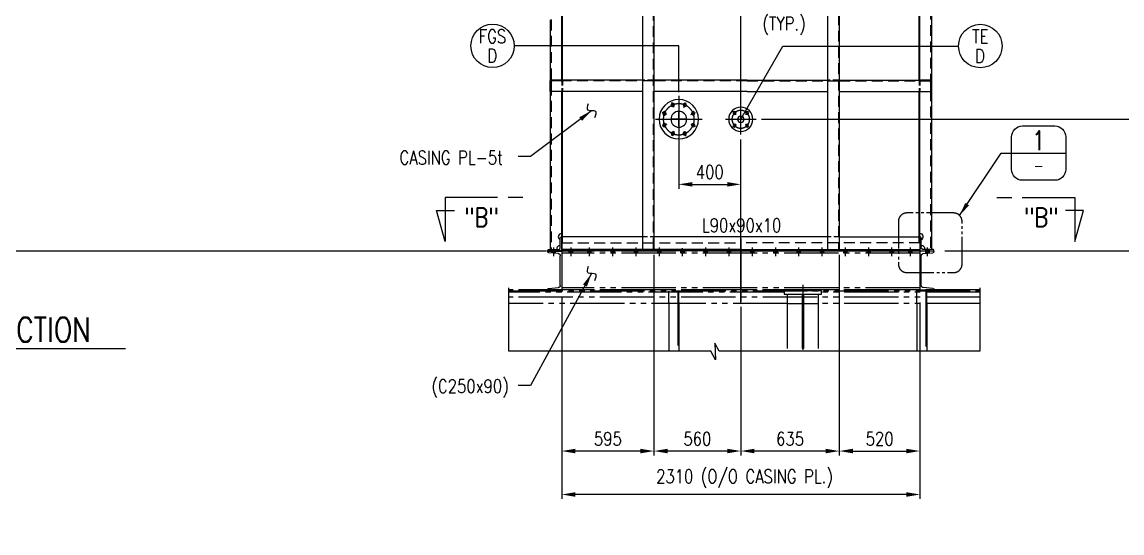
# Model space of a CAD drawing. Header units: millimetres. Extents: x 0 to 134087, y -49114 to 20834.
# Drawn here: x 10928 to 18022, y 5153 to 8445 of the extents above; entities that cross this region are included whole.
import ezdxf
from ezdxf.enums import TextEntityAlignment as Align

# ---------------------------------------------------------------- set-up
doc = ezdxf.new("R2010")
doc.units = ezdxf.units.MM
doc.header["$LTSCALE"] = 35
for name, pattern in [('JNK-CENTER', [34, 30, -1.5, 1, -1.5]), ('JNK-HIDDEN', [3, 2, -1]), ('JNK-PHANTOM', [15, 10, -1, 1, -1, 1, -1]), ('PH2', [15, 10, -1, 1, -1, 1, -1])]:
    doc.linetypes.add(name, pattern=pattern)
for name, color, linetype in [('CEN-R', 1, 'JNK-CENTER'), ('CON-C', 4, 'Continuous'), ('CON-G', 3, 'Continuous'), ('CON-Y', 2, 'Continuous'), ('det', 2, 'PH2'), ('Dim-W', 7, 'Continuous'), ('HID-Y', 2, 'JNK-HIDDEN'), ('HL', 7, 'Continuous'), ('PHA-M', 6, 'JNK-PHANTOM'), ('STL-OBJT', 7, 'Continuous'), ('TITLE', 7, 'Continuous'), ('TXTT-C', 4, 'Continuous')]:
    doc.layers.add(name, color=color, linetype=linetype)
doc.styles.add('SIMPLEX', font='simplex.shx', dxfattribs={"width": 0.8})
doc.dimstyles.new('DIM35', dxfattribs={"dimscale": 35, "dimtxt": 2.5, "dimasz": 2.5, "dimexe": 0.8, "dimexo": 1, "dimgap": 1, "dimtad": 1, "dimdec": 1, "dimdsep": 46, "dimtxsty": 'SIMPLEX', "dimcen": 0, "dimclrd": 7, "dimclre": 7, "dimclrt": 2, "dimadec": 1, "dimazin": 2, "dimtfac": 1, "dimtdec": 1, "dimtix": 1, "dimtmove": 2, "dimatfit": 2, "dimfxl": 1, "dimtfill": 1, "dimarcsym": 1})
doc.dimstyles.new('DIM35x3.5', dxfattribs={"dimscale": 35, "dimtxt": 2.5, "dimasz": 2.5, "dimexe": 0.8, "dimexo": 1, "dimgap": 1, "dimtad": 1, "dimdec": 0, "dimlfac": 0.285714, "dimdsep": 46, "dimtxsty": 'SIMPLEX', "dimcen": 0, "dimclrd": 7, "dimclre": 7, "dimclrt": 2, "dimadec": 1, "dimazin": 2, "dimtfac": 1, "dimtdec": 0, "dimtix": 1, "dimtmove": 0, "dimatfit": 2, "dimfxl": 1, "dimtfill": 1, "dimarcsym": 1})

# ---------------------------------------------------------------- blocks, each defined once
blk = doc.blocks.new('SECTITLE')
at = {"layer": 'CON-G'}
for p, q in [((-1.7, 0), (44.1, 0)), ((5, -6.7), (20.86, -6.7))]:
    blk.add_line(p, q, dxfattribs=at)
blk.add_arc((5, 0), 6.7, 0, 270, dxfattribs=at)
at = {"layer": 'CON-C', "style": 'SIMPLEX', "width": 0.8}
for tag, p in [('A', (5.06, 1.04)), ('ELEVATION', (27.83, 1.22))]:
    blk.add_attdef(tag, text='', height=4.5, dxfattribs=at).set_placement(p, align=Align.CENTER)
at = {"layer": 'CON-Y', "style": 'SIMPLEX', "width": 0.8}
blk.add_attdef('SCALE', text='', height=2.5, dxfattribs=at).set_placement((44.9, -3.72), align=Align.RIGHT)
blk.add_attdef('H0000-0000', (1.54, -4.72), '', height=2.5, dxfattribs=at)
blk = doc.blocks.new('A$C5B17052F')
at = {"layer": 'CEN-R'}
blk.add_line((0, 0), (0, 24.7), dxfattribs=at)
at = {"layer": 'Dim-W'}
blk.add_solid([(-11, 12), (-11, 3), (11, 12), (11, 3)], dxfattribs=at)
at = {"layer": 'HID-Y'}
for p, q in [((-11, 3), (-11, 12)), ((11, 3), (11, 12))]:
    blk.add_line(p, q, dxfattribs=at)
blk = doc.blocks.new('det-tag')
at = {"layer": 'CON-Y'}
blk.add_line((5, 0), (-5, 0), dxfattribs=at)
blk.add_lwpolyline([(-3, -5), (3, -5, 0.414214), (5, -3), (5, 3, 0.414214), (3, 5), (-3, 5, 0.414214), (-5, 3), (-5, -3, 0.414214)], format="xyb", close=True, dxfattribs=at)
at = {"layer": 'CON-G', "style": 'SIMPLEX', "width": 0.8}
blk.add_attdef('TAG', text='', height=3.5, dxfattribs=at).set_placement((0.02, 0.58), align=Align.CENTER)
at = {"layer": 'CON-Y', "style": 'SIMPLEX', "width": 0.8}
blk.add_attdef('-8888', text='', height=2, dxfattribs=at).set_placement((0, -3.34), align=Align.CENTER)
blk = doc.blocks.new('SECMARK2')
at = {"layer": 'TXTT-C'}
blk.add_line((0, 0), (-2.72, 0), dxfattribs=at)
blk.add_lwpolyline([(-4.67, 0), (-14.32, 0), (-14.32, 8.05), (-15.93, 2.38), (-12.63, 2.38)], dxfattribs=at)
at = {"layer": 'TXTT-C', "style": 'SIMPLEX', "width": 1.17}
blk.add_attdef('TAG', text='', height=3.5, dxfattribs=at).set_placement((-7.82, 1.36), align=Align.CENTER)
blk = doc.blocks.new('A$C28B160F5')
at = {"layer": 'CEN-R'}
for p, q in [((0, 150.5), (0, -150.5)), ((-31.8, 76.8), (-44.7, 107.9)), ((31.8, 76.8), (44.7, 107.9)), ((150.5, 0), (-150.5, 0)), ((-76.8, 31.8), (-107.9, 44.7)), ((-48.3, 0), (48.3, 0)), ((0, -42.3), (0, 48.3)), ((76.8, 31.8), (107.9, 44.7)), ((-76.8, -31.8), (-107.9, -44.7)), ((76.8, -31.8), (107.9, -44.7)), ((-31.8, -76.8), (-44.7, -107.9)), ((31.8, -76.8), (44.7, -107.9))]:
    blk.add_line(p, q, dxfattribs=at)
blk.add_circle((0, 0), 100, dxfattribs=at)
at = {"layer": 'TITLE', "color": 3}
for centre, radius in [((0, 0), 127), ((-38.3, 92.4), 11), ((38.3, 92.4), 11), ((-92.4, 38.3), 11), ((0, 0), 51.1), ((92.4, 38.3), 11), ((-92.4, -38.3), 11), ((92.4, -38.3), 11), ((-38.3, -92.4), 11), ((38.3, -92.4), 11)]:
    blk.add_circle(centre, radius, dxfattribs=at)
blk = doc.blocks.new('N-FLG 1.50 300 WNRF')
at = {"layer": 'CEN-R'}
for p, q in [((0, -98.1), (0, 98.1)), ((98.1, 0), (-98.1, 0)), ((-30.4, 30.4), (-50.4, 50.4)), ((30.4, 30.4), (50.4, 50.4)), ((-30.4, -30.4), (-50.4, -50.4)), ((30.4, -30.4), (50.4, -50.4))]:
    blk.add_line(p, q, dxfattribs=at)
blk.add_circle((0, 0), 57.1, dxfattribs=at)
at = {"layer": 'CON-Y'}
for centre, radius in [((0, 0), 78), ((-40.4, 40.4), 9.5), ((0, 0), 20.4), ((40.4, 40.4), 9.5), ((-40.4, -40.4), 9.5), ((40.4, -40.4), 9.5)]:
    blk.add_circle(centre, radius, dxfattribs=at)
blk = doc.blocks.new('A$C6CE22A10')
at = {"layer": 'CON-G'}
blk.add_blockref('N-FLG 1.50 300 WNRF', (0, 0), dxfattribs=at)
blk = doc.blocks.new('*D179')
at = {"layer": 'DEFPOINTS', "color": 0, "ltscale": 0.5, "transparency": 16777216}
for p in [(15661.7, 7818.4), (16843.7, 6971.4), (18227, 6971.4)]:
    blk.add_point(p, dxfattribs=at)
at = {"layer": 'Dim-W', "color": 7, "linetype": 'ByBlock', "lineweight": -2, "ltscale": 0.5, "transparency": 16777216}
for p, q in [((15696.7, 7818.4), (18255, 7818.4)), ((18227, 7730.9), (18227, 7058.9)), ((16878.7, 6971.4), (18255, 6971.4))]:
    blk.add_line(p, q, dxfattribs=at)
at = {"layer": 'Dim-W', "color": 7, "ltscale": 0.5, "transparency": 16777216}
for points in [[(18212.4, 7730.9), (18241.6, 7730.9), (18227, 7818.4)], [(18212.4, 7058.9), (18241.6, 7058.9), (18227, 6971.4)]]:
    blk.add_solid(points, dxfattribs=at)
at = {"layer": 'Dim-W', "color": 2, "ltscale": 0.5, "transparency": 16777216, "insert": (18148.3, 7394.9), "char_height": 87.5, "attachment_point": 5, "rotation": 90, "style": 'SIMPLEX', "bg_fill": 3, "box_fill_scale": 1.1, "bg_fill_color": 256, "bg_fill_true_color": 13158600, "bg_fill_transparency": 0}
blk.add_mtext('847', dxfattribs=at)
blk = doc.blocks.new('inst-tag')
at = {"layer": 'CON-Y'}
blk.add_circle((0, 0), 4, dxfattribs=at)
at = {"layer": 'CON-Y', "style": 'SIMPLEX', "width": 0.8}
for tag, p in [("Q'TY", (1.74, 3.92)), ('LOCATION', (1.74, -5.56))]:
    blk.add_attdef(tag, p, '', height=1.5, dxfattribs=at)
blk.add_attdef('TAG', text='', height=2.5, dxfattribs=at).set_placement((-0.02, 0.52), align=Align.CENTER)
blk.add_attdef('0000', text='', height=2.5, dxfattribs=at).set_placement((-0.06, -3.82), align=Align.BOTTOM_CENTER)
blk = doc.blocks.new('*D180')
at = {"layer": 'DEFPOINTS', "color": 0, "ltscale": 0.5, "transparency": 16777216}
for p in [(15163.7, 7767.9), (15563.7, 7399.2), (15563.7, 7379.1)]:
    blk.add_point(p, dxfattribs=at)
at = {"layer": 'Dim-W', "color": 7, "linetype": 'ByBlock', "lineweight": -2, "ltscale": 0.5, "transparency": 16777216}
for p, q in [((15163.7, 7732.9), (15163.7, 7371.2)), ((15251.2, 7399.2), (15476.2, 7399.2)), ((15563.7, 7414.1), (15563.7, 7427.2))]:
    blk.add_line(p, q, dxfattribs=at)
at = {"layer": 'Dim-W', "color": 7, "ltscale": 0.5, "transparency": 16777216}
for points in [[(15251.2, 7413.7), (15251.2, 7384.6), (15163.7, 7399.2)], [(15476.2, 7413.7), (15476.2, 7384.6), (15563.7, 7399.2)]]:
    blk.add_solid(points, dxfattribs=at)
at = {"layer": 'Dim-W', "color": 2, "ltscale": 0.5, "transparency": 16777216, "insert": (15363.7, 7477.9), "char_height": 87.5, "attachment_point": 5, "style": 'SIMPLEX', "bg_fill": 3, "box_fill_scale": 1.1, "bg_fill_color": 256, "bg_fill_true_color": 13158600, "bg_fill_transparency": 0}
blk.add_mtext('400', dxfattribs=at)
blk = doc.blocks.new('*D181')
at = {"layer": 'DEFPOINTS', "color": 0, "transparency": 16777216}
for p in [(14408.7, 6710.5), (16718.7, 6165.7), (14408.7, 5400.7)]:
    blk.add_point(p, dxfattribs=at)
at = {"layer": 'Dim-W', "color": 7, "linetype": 'ByBlock', "lineweight": -2, "transparency": 16777216}
for p, q in [((14408.7, 6675.5), (14408.7, 5372.7)), ((16718.7, 6130.7), (16718.7, 5372.7)), ((16631.2, 5400.7), (14496.2, 5400.7))]:
    blk.add_line(p, q, dxfattribs=at)
at = {"layer": 'Dim-W', "color": 7, "transparency": 16777216}
for points in [[(14496.2, 5415.3), (14496.2, 5386.1), (14408.7, 5400.7)], [(16631.2, 5415.3), (16631.2, 5386.1), (16718.7, 5400.7)]]:
    blk.add_solid(points, dxfattribs=at)
at = {"layer": 'Dim-W', "color": 2, "transparency": 16777216, "insert": (15563.7, 5502.4), "char_height": 87.5, "attachment_point": 5, "style": 'SIMPLEX', "bg_fill": 3, "box_fill_scale": 1.1, "bg_fill_color": 256, "bg_fill_true_color": 13158600, "bg_fill_transparency": 0}
blk.add_mtext(' 2310 (O/O CASING PL.)', dxfattribs=at)
blk = doc.blocks.new('*D182')
at = {"layer": 'DEFPOINTS', "color": 0, "ltscale": 0.5, "transparency": 16777216}
for p in [(16198.7, 6980.4), (15563.7, 5680.7), (15563.7, 5680.7)]:
    blk.add_point(p, dxfattribs=at)
at = {"layer": 'Dim-W', "color": 7, "linetype": 'ByBlock', "lineweight": -2, "ltscale": 0.5, "transparency": 16777216}
for p, q in [((16198.7, 6945.4), (16198.7, 5652.7)), ((15563.7, 5715.7), (15563.7, 5708.7)), ((16111.2, 5680.7), (15651.2, 5680.7))]:
    blk.add_line(p, q, dxfattribs=at)
at = {"layer": 'Dim-W', "color": 7, "ltscale": 0.5, "transparency": 16777216}
for points in [[(15651.2, 5695.3), (15651.2, 5666.1), (15563.7, 5680.7)], [(16111.2, 5695.3), (16111.2, 5666.1), (16198.7, 5680.7)]]:
    blk.add_solid(points, dxfattribs=at)
at = {"layer": 'Dim-W', "color": 2, "ltscale": 0.5, "transparency": 16777216, "insert": (15881.2, 5759.5), "char_height": 87.5, "attachment_point": 5, "style": 'SIMPLEX', "bg_fill": 3, "box_fill_scale": 1.1, "bg_fill_color": 256, "bg_fill_true_color": 13158600, "bg_fill_transparency": 0}
blk.add_mtext('635', dxfattribs=at)
blk = doc.blocks.new('*D183')
at = {"layer": 'DEFPOINTS', "color": 0, "ltscale": 0.5, "transparency": 16777216}
for p in [(16198.7, 6980.4), (16718.7, 6672.4), (16718.7, 5680.7)]:
    blk.add_point(p, dxfattribs=at)
at = {"layer": 'Dim-W', "color": 7, "linetype": 'ByBlock', "lineweight": -2, "ltscale": 0.5, "transparency": 16777216}
for p, q in [((16198.7, 6945.4), (16198.7, 5652.7)), ((16718.7, 6637.4), (16718.7, 5652.7)), ((16286.2, 5680.7), (16631.2, 5680.7))]:
    blk.add_line(p, q, dxfattribs=at)
at = {"layer": 'Dim-W', "color": 7, "ltscale": 0.5, "transparency": 16777216}
for points in [[(16286.2, 5695.3), (16286.2, 5666.1), (16198.7, 5680.7)], [(16631.2, 5695.3), (16631.2, 5666.1), (16718.7, 5680.7)]]:
    blk.add_solid(points, dxfattribs=at)
at = {"layer": 'Dim-W', "color": 2, "ltscale": 0.5, "transparency": 16777216, "insert": (16458.7, 5759.5), "char_height": 87.5, "attachment_point": 5, "style": 'SIMPLEX', "bg_fill": 3, "box_fill_scale": 1.1, "bg_fill_color": 256, "bg_fill_true_color": 13158600, "bg_fill_transparency": 0}
blk.add_mtext('520', dxfattribs=at)
blk = doc.blocks.new('*D184')
at = {"layer": 'DEFPOINTS', "color": 0, "ltscale": 0.5, "transparency": 16777216}
for p in [(15003.7, 6980.4), (14408.7, 6672.4), (14408.7, 5680.7)]:
    blk.add_point(p, dxfattribs=at)
at = {"layer": 'Dim-W', "color": 7, "linetype": 'ByBlock', "lineweight": -2, "ltscale": 0.5, "transparency": 16777216}
for p, q in [((15003.7, 6945.4), (15003.7, 5652.7)), ((14408.7, 6637.4), (14408.7, 5652.7)), ((14916.2, 5680.7), (14496.2, 5680.7))]:
    blk.add_line(p, q, dxfattribs=at)
at = {"layer": 'Dim-W', "color": 7, "ltscale": 0.5, "transparency": 16777216}
for points in [[(14496.2, 5695.3), (14496.2, 5666.1), (14408.7, 5680.7)], [(14916.2, 5695.3), (14916.2, 5666.1), (15003.7, 5680.7)]]:
    blk.add_solid(points, dxfattribs=at)
at = {"layer": 'Dim-W', "color": 2, "ltscale": 0.5, "transparency": 16777216, "insert": (14706.2, 5759.5), "char_height": 87.5, "attachment_point": 5, "style": 'SIMPLEX', "bg_fill": 3, "box_fill_scale": 1.1, "bg_fill_color": 256, "bg_fill_true_color": 13158600, "bg_fill_transparency": 0}
blk.add_mtext('595', dxfattribs=at)
blk = doc.blocks.new('*D185')
at = {"layer": 'DEFPOINTS', "color": 0, "ltscale": 0.5, "transparency": 16777216}
for p in [(15003.7, 6945.4), (15563.7, 6644), (15003.7, 5680.7)]:
    blk.add_point(p, dxfattribs=at)
at = {"layer": 'Dim-W', "color": 7, "linetype": 'ByBlock', "lineweight": -2, "ltscale": 0.5, "transparency": 16777216}
for p, q in [((15003.7, 6910.4), (15003.7, 5652.7)), ((15563.7, 6609), (15563.7, 5652.7)), ((15476.2, 5680.7), (15091.2, 5680.7))]:
    blk.add_line(p, q, dxfattribs=at)
at = {"layer": 'Dim-W', "color": 7, "ltscale": 0.5, "transparency": 16777216}
for points in [[(15091.2, 5695.3), (15091.2, 5666.1), (15003.7, 5680.7)], [(15476.2, 5695.3), (15476.2, 5666.1), (15563.7, 5680.7)]]:
    blk.add_solid(points, dxfattribs=at)
at = {"layer": 'Dim-W', "color": 2, "ltscale": 0.5, "transparency": 16777216, "insert": (15283.7, 5759.5), "char_height": 87.5, "attachment_point": 5, "style": 'SIMPLEX', "bg_fill": 3, "box_fill_scale": 1.1, "bg_fill_color": 256, "bg_fill_true_color": 13158600, "bg_fill_transparency": 0}
blk.add_mtext('560', dxfattribs=at)
blk = doc.blocks.new('A$C328F6CC8')
at = {"layer": 'PHA-M'}
h = blk.add_hatch(color=256, dxfattribs=at)
h.paths.add_polyline_path([(-61, -12), (-50, -13), (-50, 0), (-61, 0)])
h.paths.add_polyline_path([(-50, -13), (-39, -13.9), (-39, 0), (-50, 0)])
h = blk.add_hatch(color=256, dxfattribs=at)
h.paths.add_polyline_path([(60, 0), (49, 0), (49, -13), (60, -13)])
h.paths.add_polyline_path([(71, 0), (60, 0), (60, -13), (71, -13)])
h = blk.add_hatch(color=256, dxfattribs=at)
h.paths.add_polyline_path([(180, 0), (169, 0), (169, -13), (180, -13)])
h.paths.add_polyline_path([(191, 0), (180, 0), (180, -13), (191, -13)])
h = blk.add_hatch(color=256, dxfattribs=at)
h.paths.add_polyline_path([(330, 0), (319, 0), (319, -13), (330, -13)])
h.paths.add_polyline_path([(341, 0), (330, 0), (330, -13), (341, -13)])
h = blk.add_hatch(color=256, dxfattribs=at)
h.paths.add_polyline_path([(480, 0), (469, 0), (469, -13), (480, -13)])
h.paths.add_polyline_path([(491, 0), (480, 0), (480, -13), (491, -13)])
h = blk.add_hatch(color=256, dxfattribs=at)
h.paths.add_polyline_path([(630, 0), (619, 0), (619, -13), (630, -13)])
h.paths.add_polyline_path([(641, 0), (630, 0), (630, -13), (641, -13)])
h = blk.add_hatch(color=256, dxfattribs=at)
h.paths.add_polyline_path([(780, 0), (769, 0), (769, -13), (780, -13)])
h.paths.add_polyline_path([(791, 0), (780, 0), (780, -13), (791, -13)])
h = blk.add_hatch(color=256, dxfattribs=at)
h.paths.add_polyline_path([(930, 0), (919, 0), (919, -13), (930, -13)])
h.paths.add_polyline_path([(941, 0), (930, 0), (930, -13), (941, -13)])
h = blk.add_hatch(color=256, dxfattribs=at)
h.paths.add_polyline_path([(1080, 0), (1069, 0), (1069, -13), (1080, -13)])
h.paths.add_polyline_path([(1091, 0), (1080, 0), (1080, -13), (1091, -13)])
h = blk.add_hatch(color=256, dxfattribs=at)
h.paths.add_polyline_path([(1230, 0), (1241, 0), (1241, -13), (1230, -13)])
h.paths.add_polyline_path([(1219, 0), (1230, 0), (1230, -13), (1219, -13)])
h = blk.add_hatch(color=256, dxfattribs=at)
h.paths.add_polyline_path([(1380, 0), (1391, 0), (1391, -13), (1380, -13)])
h.paths.add_polyline_path([(1369, 0), (1380, 0), (1380, -13), (1369, -13)])
h = blk.add_hatch(color=256, dxfattribs=at)
h.paths.add_polyline_path([(1530, 0), (1541, 0), (1541, -13), (1530, -13)])
h.paths.add_polyline_path([(1519, 0), (1530, 0), (1530, -13), (1519, -13)])
h = blk.add_hatch(color=256, dxfattribs=at)
h.paths.add_polyline_path([(1680, 0), (1691, 0), (1691, -13), (1680, -13)])
h.paths.add_polyline_path([(1669, 0), (1680, 0), (1680, -13), (1669, -13)])
h = blk.add_hatch(color=256, dxfattribs=at)
h.paths.add_polyline_path([(1830, 0), (1841, 0), (1841, -13), (1830, -13)])
h.paths.add_polyline_path([(1819, 0), (1830, 0), (1830, -13), (1819, -13)])
h = blk.add_hatch(color=256, dxfattribs=at)
h.paths.add_polyline_path([(1980, 0), (1991, 0), (1991, -13), (1980, -13)])
h.paths.add_polyline_path([(1969, 0), (1980, 0), (1980, -13), (1969, -13)])
h = blk.add_hatch(color=256, dxfattribs=at)
h.paths.add_polyline_path([(2130, 0), (2141, 0), (2141, -13), (2130, -13)])
h.paths.add_polyline_path([(2119, 0), (2130, 0), (2130, -13), (2119, -13)])
h = blk.add_hatch(color=256, dxfattribs=at)
h.paths.add_polyline_path([(2250, 0), (2261, 0), (2261, -13), (2250, -13)])
h.paths.add_polyline_path([(2239, 0), (2250, 0), (2250, -13), (2239, -13)])
h = blk.add_hatch(color=256, dxfattribs=at)
h.paths.add_polyline_path([(2371, 0), (2360, 0), (2360, -13), (2371, -12)])
h.paths.add_polyline_path([(2360, 0), (2349, 0), (2349, -13.9), (2360, -13)])
h = blk.add_hatch(color=256, dxfattribs=at)
h.paths.add_polyline_path([(1080, 0), (1069, 0), (1069, -13), (1080, -13)])
h.paths.add_polyline_path([(1091, 0), (1080, 0), (1080, -13), (1091, -13)])
at = {"ltscale": 0.5}
for points in [[(-386.5, -236.5), (-386.5, -643.2), (1293.9, -643.2)], [(1347.8, -643.2), (2651.7, -643.2), (2651.7, -236.5)], [(1293.9, -643.2), (1322.4, -592.5), (1317.8, -699.7), (1347.8, -643.2)]]:
    blk.add_lwpolyline(points, dxfattribs=at)
at = {"layer": 'CEN-R'}
blk.add_line((1155, 82.8), (1155, -324.4), dxfattribs=at)
at = {"layer": 'PHA-M'}
for p, q in [((-61, -12), (-61, 0)), ((-50, -33), (-50, 20)), ((-39, -13.9), (-39, 0)), ((0, 0), (2310, 0)), ((49, -13), (49, 0)), ((60, -33), (60, 20)), ((71, -13), (71, 0)), ((169, -13), (169, 0)), ((180, -33), (180, 20)), ((191, -13), (191, 0)), ((319, -13), (319, 0)), ((330, -33), (330, 20)), ((341, -13), (341, 0)), ((469, -13), (469, 0)), ((480, -33), (480, 20)), ((491, -13), (491, 0)), ((619, -13), (619, 0)), ((630, -33), (630, 20)), ((641, -13), (641, 0)), ((769, -13), (769, 0)), ((780, -33), (780, 20)), ((791, -13), (791, 0)), ((919, -13), (919, 0)), ((930, -33), (930, 20)), ((941, -13), (941, 0)), ((1069, -13), (1069, 0)), ((1069, -13), (1069, 0)), ((1080, -33), (1080, 20)), ((1080, -33), (1080, 20)), ((1091, -13), (1091, 0)), ((1091, -13), (1091, 0)), ((1219, -13), (1219, 0)), ((1230, -33), (1230, 20)), ((1241, -13), (1241, 0)), ((1369, -13), (1369, 0)), ((1380, -33), (1380, 20)), ((1391, -13), (1391, 0)), ((1519, -13), (1519, 0)), ((1530, -33), (1530, 20)), ((1541, -13), (1541, 0)), ((1669, -13), (1669, 0)), ((1680, -33), (1680, 20)), ((1691, -13), (1691, 0)), ((1819, -13), (1819, 0)), ((1830, -33), (1830, 20)), ((1841, -13), (1841, 0)), ((1969, -13), (1969, 0)), ((1980, -33), (1980, 20)), ((1991, -13), (1991, 0)), ((2119, -13), (2119, 0)), ((2130, -33), (2130, 20)), ((2141, -13), (2141, 0)), ((2239, -13), (2239, 0)), ((2250, -33), (2250, 20)), ((2261, -13), (2261, 0)), ((2349, -13.9), (2349, 0)), ((2360, -33), (2360, 20)), ((2371, -12), (2371, 0)), ((0, -13), (2310, -13)), ((-386.5, -250), (2651.7, -250)), ((2651.7, -256), (-386.5, -256)), ((-386.5, -263.5), (635, -263.5)), ((-45, -336), (-45, -263.5)), ((-39, -263.5), (-39, -643.2)), ((0, -237), (2310, -237)), ((0, -250), (2310, -250)), ((20, -336), (20, -263.5)), ((635, -256), (875, -256)), ((635, -276), (635, -256)), ((875, -276), (635, -276)), ((655, -276), (655, -643.2)), ((751, -276), (751, -643.2)), ((755, -216), (755, -643.2)), ((759, -276), (759, -643.2)), ((855, -276), (855, -643.2)), ((875, -256), (875, -276)), ((875, -263.5), (2651.7, -263.5)), ((1555, -330), (1555, -257.5)), ((1561, -257.5), (1561, -643.2)), ((1620, -330), (1620, -257.5)), ((-386.5, -296), (2651.7, -296)), ((-386.5, -336), (655, -336)), ((-45, -336), (-45, -643.2)), ((20, -336), (20, -643.2)), ((855, -336), (655, -336)), ((855, -336), (2651.7, -336)), ((1555, -330), (1555, -643.2)), ((1620, -330), (1620, -643.2))]:
    blk.add_line(p, q, dxfattribs=at)
for points in [[(0, 0), (0, -250), (-90, -250), (-90, -247, -0.388879), (-83.6, -240), (-21.8, -234.6, 0.388879), (-9, -220.6), (-9, -29.4, 0.388879), (-21.8, -15.4), (-83.6, -10, -0.388879), (-90, -3), (-90, 0)], [(2310, 0), (2310, -250), (2400, -250), (2400, -247, 0.388879), (2393.6, -240), (2331.8, -234.6, -0.388879), (2319, -220.6), (2319, -29.4, -0.388879), (2331.8, -15.4), (2393.6, -10, 0.388879), (2400, -3), (2400, 0)]]:
    blk.add_lwpolyline(points, format="xyb", close=True, dxfattribs=at)

msp = doc.modelspace()

# ---------------------------------------------------------------- linework, layer by layer
at = {"layer": 'CEN-R'}
for p, q in [((14468.6527, 6968.3682), (14468.6527, 6993.0201)), ((16658.6527, 6968.3682), (16658.6527, 6993.0201)), ((16768.6527, 6968.3682), (16768.6527, 6993.0201))]:
    msp.add_line(p, q, dxfattribs=at)
at = {"layer": 'CON-G'}
for p, q in [((16793.6527, 9477.8508), (16793.6527, 6980.3682)), ((15003.6527, 8736.4086), (15003.6527, 6980.3682)), ((14928.6527, 8705.3425), (14928.6527, 6980.3682)), ((16713.6527, 8071.3682), (16713.6527, 8661.4086)), ((16718.6527, 8071.3682), (16718.6527, 8661.4086)), ((14333.6527, 8458.8855), (14333.6527, 6980.3682)), ((14408.6527, 8071.3682), (14408.6527, 8489.9515)), ((14413.6527, 8071.3682), (14413.6527, 8492.0226)), ((14928.6527, 8071.3682), (14333.6527, 8071.3682)), ((15603.6527, 8071.3682), (15003.6527, 8071.3682)), ((15603.6527, 8071.3682), (16123.6527, 8071.3682)), ((16198.6527, 8071.3682), (16793.6527, 8071.3682)), ((14928.6527, 7996.3682), (14333.6527, 7996.3682)), ((14408.6527, 6971.3682), (14408.6527, 7996.3682)), ((14413.6527, 7021.3682), (14413.6527, 7996.3682)), ((15603.6527, 7996.3682), (15003.6527, 7996.3682)), ((15603.6527, 7996.3682), (16123.6527, 7996.3682)), ((16198.6527, 7996.3682), (16793.6527, 7996.3682)), ((16713.6527, 7021.3682), (16713.6527, 7996.3682)), ((16718.6527, 7021.3682), (16718.6527, 7996.3682)), ((14938.6527, 7061.3682), (14406.6527, 7061.3682)), ((16123.6527, 7061.3682), (15013.6527, 7061.3682)), ((16198.6527, 7061.3682), (16720.6527, 7061.3682)), ((15563.6527, 6980.3682), (14408.6527, 6980.3682)), ((15565.6527, 6971.3682), (14408.6527, 6971.3682)), ((15561.6527, 6971.3682), (16718.6527, 6971.3682)), ((15563.6527, 6980.3682), (16718.6527, 6980.3682))]:
    msp.add_line(p, q, dxfattribs=at)
for points in [[(14408.6527, 6971.3682), (14318.6527, 6971.3682), (14318.6527, 6973.3682, -0.414213562), (14325.6527, 6980.3682), (14389.6527, 6980.3682, 0.414213562), (14399.6527, 6990.3682), (14399.6527, 7054.3682, -0.414213562), (14406.6527, 7061.3682), (14408.6527, 7061.3682)], [(16718.6527, 6971.3682), (16808.6527, 6971.3682), (16808.6527, 6973.3682, 0.414213562), (16801.6527, 6980.3682), (16737.6527, 6980.3682, -0.414213562), (16727.6527, 6990.3682), (16727.6527, 7054.3682, 0.414213562), (16720.6527, 7061.3682), (16718.6527, 7061.3682)]]:
    msp.add_lwpolyline(points, format="xyb", close=True, dxfattribs=at)
for centre, start, end in [((14406.6527, 7061.3682), 84.2608295, 249.51268489), ((16720.6527, 7061.3682), 290.48731511, 95.7391705), ((14396.7238, 6983.2971), 81.57894188, 188.42105812), ((16730.5816, 6983.2971), 351.57894188, 98.42105812)]:
    msp.add_arc(centre, 20, start, end, dxfattribs=at)
at = {"layer": 'det', "ltscale": 0.5}
msp.add_lwpolyline([(16936.6762, 7214.5491), (16634.32, 7214.5491, 0.414213562), (16580.32, 7160.5491), (16580.32, 6884.9233, 0.414213562), (16634.32, 6830.9233), (16936.6762, 6830.9233, 0.414213562), (16990.6762, 6884.9233), (16990.6762, 7160.5491, 0.414213562)], format="xyb", close=True, dxfattribs=at)
at = {"layer": 'Dim-W', "ltscale": 0.5}
for p, q in [((15163.6527, 8291.3047), (14103.1576, 8291.3047)), ((15163.6527, 7993.7766), (15163.6527, 8291.3047)), ((7244.3663, 6971.3682), (14311.1147, 6971.3682))]:
    msp.add_line(p, q, dxfattribs=at)
at = {"layer": 'Dim-W'}
for points in [[(14457.6527, 6980.3682), (14457.6527, 6971.3682), (14479.6527, 6980.3682), (14479.6527, 6971.3682)], [(16669.6527, 6980.3682), (16669.6527, 6971.3682), (16647.6527, 6980.3682), (16647.6527, 6971.3682)], [(16779.6527, 6980.3682), (16779.6527, 6971.3682), (16757.6527, 6980.3682), (16757.6527, 6971.3682)]]:
    msp.add_solid(points, dxfattribs=at)
at = {"layer": 'HID-Y'}
for p, q in [((16787.6527, 9475.3656), (16787.6527, 6980.3682)), ((14997.6527, 8733.9233), (14997.6527, 6980.3682)), ((14339.6527, 8461.3708), (14339.6527, 6980.3682)), ((14997.6527, 8065.3682), (14408.6527, 8065.3682)), ((15603.6527, 8065.3682), (15003.6527, 8065.3682)), ((15603.6527, 8065.3682), (16192.6527, 8065.3682)), ((16198.6527, 8065.3682), (16718.6527, 8065.3682)), ((14408.6527, 7021.3682), (15563.6527, 7021.3682)), ((14457.6527, 6971.3682), (14457.6527, 6980.3682)), ((14479.6527, 6971.3682), (14479.6527, 6980.3682)), ((16718.6527, 7021.3682), (15563.6527, 7021.3682)), ((16647.6527, 6971.3682), (16647.6527, 6980.3682)), ((16669.6527, 6971.3682), (16669.6527, 6980.3682)), ((16757.6527, 6971.3682), (16757.6527, 6980.3682)), ((16779.6527, 6971.3682), (16779.6527, 6980.3682))]:
    msp.add_line(p, q, dxfattribs=at)
at = {"layer": 'HID-Y', "ltscale": 0.5}
for p, q in [((14408.6527, 8071.3682), (14408.6527, 7996.3682)), ((14413.6527, 8071.3682), (14413.6527, 7996.3682)), ((14997.6527, 8071.3682), (14928.6527, 8071.3682)), ((16192.6527, 8071.3682), (16123.6527, 8071.3682)), ((16713.6527, 8071.3682), (16713.6527, 7996.3682)), ((16718.6527, 8071.3682), (16718.6527, 7996.3682)), ((15013.6527, 7061.3682), (14938.6527, 7061.3682)), ((16198.6527, 7061.3682), (16123.6527, 7061.3682))]:
    msp.add_line(p, q, dxfattribs=at)
at = {"layer": 'HID-Y'}
for points in [[(14333.6527, 8071.3682), (14408.6527, 8071.3682), (14408.6527, 8069.3682, -0.414213562), (14404.6527, 8065.3682), (14348.1527, 8065.3682, 0.414213562), (14339.6527, 8056.8682), (14339.6527, 8000.3682, -0.414213562), (14335.6527, 7996.3682), (14333.6527, 7996.3682)], [(16793.6527, 8071.3682), (16718.6527, 8071.3682), (16718.6527, 8069.3682, 0.414213562), (16722.6527, 8065.3682), (16779.1527, 8065.3682, -0.414213562), (16787.6527, 8056.8682), (16787.6527, 8000.3682, 0.414213562), (16791.6527, 7996.3682), (16793.6527, 7996.3682)]]:
    msp.add_lwpolyline(points, format="xyb", close=True, dxfattribs=at)
at = {"layer": 'STL-OBJT'}
msp.add_spline([(14623.0869, 7828.8166), (14628.5027, 7869.0412), (14579.6023, 7876.3526), (14581.1721, 7919.8865)], degree=3, dxfattribs=at)

# ---------------------------------------------------------------- block references
at = {"layer": 'CON-C'}
ref = msp.add_blockref('SECMARK2', (14158.7816, 7313.3937), dxfattribs=dict(at, xscale=-35, yscale=35, zscale=35, rotation=180))
ref.add_attrib('TAG', '"B"', (13779.4534, 7125.6346), dxfattribs={"height": 122.5, "style": 'SIMPLEX', "width": 0.8})
ref = msp.add_blockref('SECMARK2', (17215.7923, 7313.3937), dxfattribs=dict(at, xscale=35, yscale=35, zscale=35, rotation=180))
ref.add_attrib('TAG', '"B"', (17389.7871, 7125.6346), dxfattribs={"height": 122.5, "style": 'SIMPLEX', "width": 0.8})
at = {"layer": 'CON-G', "xscale": 35, "yscale": 35, "zscale": 35}
for p, values in [((13963.1576, 8291.3047), {'TAG': 'FGS', '0000': ' D '}), ((17108.3924, 8290.3286), {'TAG': 'TE', '0000': ' D '})]:
    msp.add_blockref('inst-tag', p, dxfattribs=at).add_auto_attribs(values)
at = {"layer": 'CON-Y'}
ref = msp.add_blockref('det-tag', (17484.5297, 7600.1011), dxfattribs=dict(at, xscale=-35, yscale=35, zscale=35))
ref.add_attrib('TAG', '1', dxfattribs={"layer": 'CON-G', "height": 122.5, "style": 'SIMPLEX', "width": 0.8}).set_placement((17483.7131, 7620.4011), align=Align.CENTER)
ref.add_attrib('-8888', '-', dxfattribs={"height": 70, "style": 'SIMPLEX', "width": 0.8}).set_placement((17484.5297, 7483.2011), align=Align.CENTER)
at = {"layer": 'Dim-W', "xscale": -1}
for name, p in [('A$C28B160F5', (15163.6527, 7818.3682)), ('A$C6CE22A10', (15563.6527, 7818.3682)), ('A$C5B17052F', (14358.6527, 6968.3682)), ('A$C5B17052F', (15488.6527, 6968.3682)), ('A$C5B17052F', (15788.6527, 6968.3682)), ('A$C5B17052F', (15938.6527, 6968.3682)), ('A$C5B17052F', (16088.6527, 6968.3682)), ('A$C5B17052F', (16238.6527, 6968.3682)), ('A$C5B17052F', (16388.6527, 6968.3682)), ('A$C5B17052F', (16538.6527, 6968.3682)), ('A$C5B17052F', (16658.6527, 6968.3682)), ('A$C5B17052F', (16768.6527, 6968.3682))]:
    msp.add_blockref(name, p, dxfattribs=at)
at = {"layer": 'Dim-W'}
for p in [(14468.6527, 6968.3682), (14588.6527, 6968.3682), (14738.6527, 6968.3682), (14888.6527, 6968.3682), (15038.6527, 6968.3682), (15338.6527, 6968.3682), (15638.6527, 6968.3682)]:
    msp.add_blockref('A$C5B17052F', p, dxfattribs=at)
at = {"layer": 'HL', "xscale": 35, "yscale": 35, "zscale": 35}
msp.add_blockref('SECTITLE', (10051.5068, 6341.5714), dxfattribs=at).add_auto_attribs({'H0000-0000': 'THIS DWG.', 'A': 'A', 'ELEVATION': 'SECTION'})

# ---------------------------------------------------------------- texts
at = {"layer": 'CON-Y', "style": 'SIMPLEX', "width": 0.8}
msp.add_text('(C250x90)', height=87.5, dxfattribs=at).set_placement((13568.6186, 6054.8388))
at = {"layer": 'Dim-W', "color": 2, "style": 'SIMPLEX', "width": 0.8}
for s, p in [('(TYP.)', (15702.7604, 8391.5341)), ('CASING PL-5t', (13362.4343, 7528.0378)), ('L90x90x10', (15312.3011, 7091.8986))]:
    msp.add_text(s, height=87.5, dxfattribs=at).set_placement(p)

# ---------------------------------------------------------------- dimensions: what is measured, and where the dimension line sits
at = {"layer": 'Dim-W'}
dim = msp.add_linear_dim(base=(14408.6527, 5400.7184), p1=(16718.6527, 6165.7077), p2=(14408.6527, 6710.5119), angle=180, text=' <> (O/O CASING PL.)', dimstyle='DIM35', dxfattribs=at)
dim.commit()
dim.dimension.update_dxf_attribs({"geometry": '*D181', "text_midpoint": (15563.6527, 5502.385)})

# ---------------------------------------------------------------- leaders
at = {"layer": 'STL-OBJT'}
for points, dimstyle in [([(14600.8728, 7872.7909), (14206.3714, 7578.0007), (14127.8494, 7578.0007)], 'DIM35'), ([(16974.86, 7198.7329), (17242.2252, 7600.1011), (17309.5297, 7600.1011)], 'DIM35x3.5')]:
    msp.add_leader(points, dimstyle=dimstyle, dxfattribs=at)

# ---------------------------------------------------------------- next in the draw order: dimensions: what is measured, and where the dimension line sits
at = {"layer": 'Dim-W', "ltscale": 0.5}
for base, p1, p2, angle, picture, middle in [((18227.0209, 6971.3682), (15661.7296, 7818.3682), (16843.6527, 6971.3682), 90, '*D179', (18148.2709, 7394.8682)), ((15563.6527, 7399.1596), (15163.6527, 7767.9133), (15563.6527, 7379.0763), 180, '*D180', (15363.6527, 7477.9096)), ((14408.6527, 5680.7184), (15003.6527, 6980.3682), (14408.6527, 6672.3682), 180, '*D184', (14706.1527, 5759.4684))]:
    dim = msp.add_linear_dim(base=base, p1=p1, p2=p2, angle=angle, dimstyle='DIM35', dxfattribs=at)
    dim.commit()
    dim.dimension.update_dxf_attribs({"geometry": picture, "text_midpoint": middle})

# ---------------------------------------------------------------- next in the draw order: linework, layer by layer
at = {"layer": 'CON-G'}
for p, q in [((16198.6527, 9231.3938), (16198.6527, 6980.3682)), ((16123.6527, 9200.3278), (16123.6527, 6980.3682))]:
    msp.add_line(p, q, dxfattribs=at)
at = {"layer": 'Dim-W', "ltscale": 0.5}
msp.add_lwpolyline([(15563.6527, 7818.3682), (15834.3024, 8290.3286), (16968.3924, 8290.3286)], dxfattribs=at)
at = {"layer": 'HID-Y'}
msp.add_line((16192.6527, 9228.9085), (16192.6527, 6980.3682), dxfattribs=at)
at = {"layer": 'STL-OBJT'}
msp.add_spline([(14623.0869, 6779.9421), (14628.5027, 6820.1667), (14579.6023, 6827.4781), (14581.1721, 6871.012)], degree=3, dxfattribs=at)

# ---------------------------------------------------------------- next in the draw order: leaders
msp.add_leader([(14600.8728, 6823.9164), (14206.3714, 6102.3098), (14127.8494, 6102.3098)], dimstyle='DIM35', dxfattribs=at)

# ---------------------------------------------------------------- next in the draw order: dimensions: what is measured, and where the dimension line sits
at = {"layer": 'Dim-W', "ltscale": 0.5}
dim = msp.add_linear_dim(base=(15563.6527, 5680.7184), p1=(16198.6527, 6980.3682), p2=(15563.6527, 5680.7184), angle=0, dimstyle='DIM35', dxfattribs=at)
dim.commit()
dim.dimension.update_dxf_attribs({"geometry": '*D182', "text_midpoint": (15881.1527, 5759.4684)})

# ---------------------------------------------------------------- next in the draw order: dimensions: what is measured, and where the dimension line sits
for base, p1, p2, angle, picture, middle in [((16718.6527, 5680.7184), (16198.6527, 6980.3682), (16718.6527, 6672.3682), 0, '*D183', (16458.6527, 5759.4684)), ((15003.6527, 5680.7184), (15563.6527, 6644.0038), (15003.6527, 6945.3682), 180, '*D185', (15283.6527, 5759.4684))]:
    dim = msp.add_linear_dim(base=base, p1=p1, p2=p2, angle=angle, dimstyle='DIM35', dxfattribs=at)
    dim.commit()
    dim.dimension.update_dxf_attribs({"geometry": picture, "text_midpoint": middle})

# ---------------------------------------------------------------- next in the draw order: linework, layer by layer
at = {"layer": 'CEN-R'}
msp.add_line((15563.6527, 6637.3682), (15563.6527, 8968.3682), dxfattribs=at)

# ---------------------------------------------------------------- next in the draw order: block references
at = {"layer": 'Dim-W', "ltscale": 0.5, "xscale": -1}
msp.add_blockref('A$C328F6CC8', (16718.6527, 6968.3682), dxfattribs=at)

doc.saveas('drawing.dxf')
